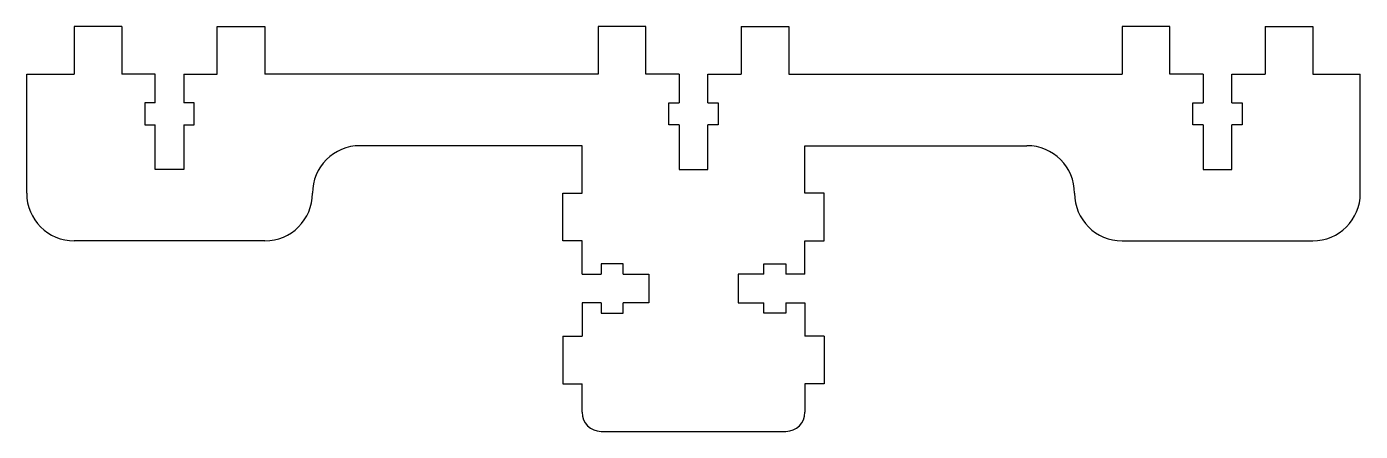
# Model space of a CAD drawing. Header units: millimetres. Extents: x -58 to 82, y 0 to 42.
import ezdxf

# ---------------------------------------------------------------- set-up
doc = ezdxf.new("R2010")
doc.units = ezdxf.units.MM

msp = doc.modelspace()

# ---------------------------------------------------------------- linework, layer by layer
at = {"color": 7, "linetype": 'Continuous', "lineweight": 25}
for p, q in [((-48.3, 42.5), (-53.3, 42.5)), ((-53.3, 42.5), (-53.3, 37.5)), ((-48.3, 42.5), (-48.3, 37.5)), ((-38.3, 42.5), (-33.3, 42.5)), ((-38.3, 37.5), (-38.3, 42.5)), ((-33.3, 42.5), (-33.3, 37.5)), ((6.7, 42.5), (1.7, 42.5)), ((1.7, 42.5), (1.7, 37.5)), ((6.7, 37.5), (6.7, 42.5)), ((16.7, 42.5), (21.7, 42.5)), ((16.7, 42.5), (16.7, 37.5)), ((21.7, 42.5), (21.7, 37.5)), ((61.7, 42.5), (56.7, 42.5)), ((56.7, 42.5), (56.7, 37.5)), ((61.7, 37.5), (61.7, 42.5)), ((71.7, 42.5), (76.7, 42.5)), ((71.7, 42.5), (71.7, 37.5)), ((76.7, 42.5), (76.7, 37.5)), ((-58.3, 37.5), (-53.3, 37.5)), ((-58.3, 25), (-58.3, 37.5)), ((-44.8, 37.5), (-48.3, 37.5)), ((-44.8, 34.5), (-44.8, 37.5)), ((-41.8, 37.5), (-38.3, 37.5)), ((-41.8, 37.5), (-41.8, 34.5)), ((1.7, 37.5), (-33.3, 37.5)), ((10.2, 37.5), (6.7, 37.5)), ((10.2, 37.5), (10.2, 34.5)), ((13.2, 37.5), (16.7, 37.5)), ((13.2, 34.5), (13.2, 37.5)), ((21.7, 37.5), (56.7, 37.5)), ((65.2, 37.5), (61.7, 37.5)), ((65.2, 37.5), (65.2, 34.5)), ((68.2, 37.5), (71.7, 37.5)), ((68.2, 34.5), (68.2, 37.5)), ((76.7, 37.5), (81.7, 37.5)), ((81.7, 25), (81.7, 37.5)), ((-45.9, 34.5), (-45.9, 32.2)), ((-44.8, 34.5), (-45.9, 34.5)), ((-40.7, 34.5), (-41.8, 34.5)), ((-40.7, 32.2), (-40.7, 34.5)), ((9.1, 32.2), (9.1, 34.5)), ((9.1, 34.5), (10.2, 34.5)), ((13.2, 34.5), (14.3, 34.5)), ((14.3, 34.5), (14.3, 32.2)), ((64.1, 32.2), (64.1, 34.5)), ((64.1, 34.5), (65.2, 34.5)), ((68.2, 34.5), (69.3, 34.5)), ((69.3, 34.5), (69.3, 32.2)), ((-45.9, 32.2), (-44.8, 32.2)), ((-44.8, 27.5), (-44.8, 32.2)), ((-41.8, 32.2), (-40.7, 32.2)), ((-41.8, 32.2), (-41.8, 27.5)), ((10.2, 32.2), (9.1, 32.2)), ((10.2, 32.2), (10.2, 27.5)), ((14.3, 32.2), (13.2, 32.2)), ((13.2, 27.5), (13.2, 32.2)), ((65.2, 32.2), (64.1, 32.2)), ((65.2, 32.2), (65.2, 27.5)), ((69.3, 32.2), (68.2, 32.2)), ((68.2, 27.5), (68.2, 32.2)), ((0, 30), (-23.3, 30)), ((0, 25), (0, 30)), ((23.4, 25), (23.4, 30)), ((23.4, 30), (46.7, 30)), ((-41.8, 27.5), (-44.8, 27.5)), ((10.2, 27.5), (13.2, 27.5)), ((65.2, 27.5), (68.2, 27.5)), ((-2, 25), (0, 25)), ((-2, 20), (-2, 25)), ((25.4, 25), (23.4, 25)), ((25.4, 20), (25.4, 25)), ((-33.3, 20), (-53.3, 20)), ((0, 20), (-2, 20)), ((0, 16.5), (0, 20)), ((23.4, 16.5), (23.4, 20)), ((23.4, 20), (25.4, 20)), ((56.7, 20), (76.7, 20)), ((2, 17.6), (2, 16.5)), ((4.3, 17.6), (2, 17.6)), ((4.3, 16.5), (4.3, 17.6)), ((19.1, 16.5), (19.1, 17.6)), ((19.1, 17.6), (21.4, 17.6)), ((21.4, 17.6), (21.4, 16.5)), ((0, 16.5), (2, 16.5)), ((4.3, 16.5), (7, 16.5)), ((7, 16.5), (7, 13.5)), ((16.4, 16.5), (16.4, 13.5)), ((19.1, 16.5), (16.4, 16.5)), ((23.4, 16.5), (21.4, 16.5)), ((2, 13.5), (0, 13.5)), ((0, 13.5), (0, 10)), ((2, 13.5), (2, 12.4)), ((7, 13.5), (4.3, 13.5)), ((4.3, 12.4), (4.3, 13.5)), ((16.4, 13.5), (19.1, 13.5)), ((19.1, 12.4), (19.1, 13.5)), ((21.4, 13.5), (23.4, 13.5)), ((21.4, 13.5), (21.4, 12.4)), ((23.4, 13.5), (23.4, 10)), ((2, 12.4), (4.3, 12.4)), ((21.4, 12.4), (19.1, 12.4)), ((-2, 10), (0, 10)), ((-2, 10), (-2, 5)), ((25.4, 10), (23.4, 10)), ((25.4, 10), (25.4, 5)), ((-2, 5), (0, 5)), ((0, 2), (0, 5)), ((23.4, 5), (23.4, 2)), ((25.4, 5), (23.4, 5)), ((2, 0), (21.4, 0))]:
    msp.add_line(p, q, dxfattribs=at)
for centre, radius, start, end in [((-23.3, 25), 5, 90, 180), ((46.7, 25), 5, 0, 90), ((-53.3, 25), 5, 180, 270), ((-33.3, 25), 5, 270, 0), ((56.7, 25), 5, 180, 270), ((76.7, 25), 5, 270, 0), ((2, 2), 2, 180, 270), ((21.4, 2), 2, 270, 0)]:
    msp.add_arc(centre, radius, start, end, dxfattribs=at)

doc.saveas('drawing.dxf')
